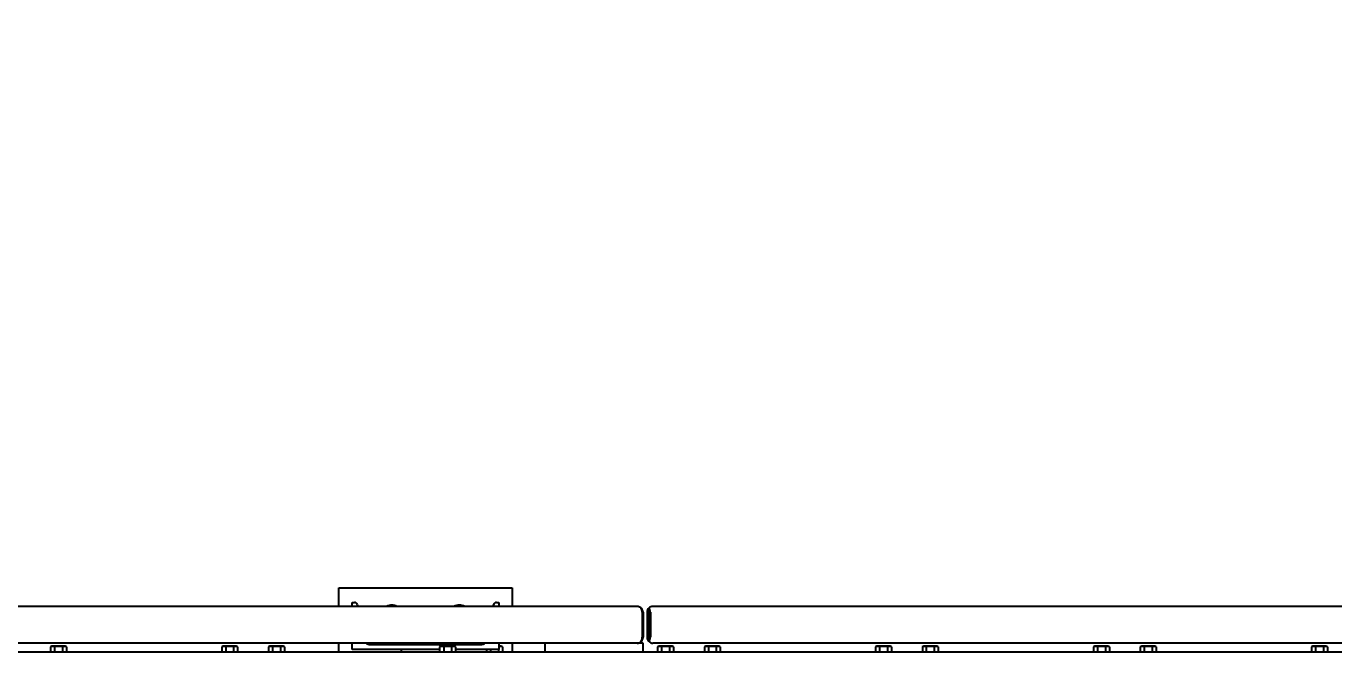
# Model space of a CAD drawing. Header units: millimetres. Extents: x 0 to 55611, y 0 to 32827.
# Drawn here: x 11529 to 12888, y 24422 to 25077 of the extents above; entities that cross this region are included whole.
import ezdxf

# ---------------------------------------------------------------- set-up
doc = ezdxf.new("R2010")
doc.units = ezdxf.units.MM
doc.header["$LTSCALE"] = 10
doc.header["$PDSIZE"] = -1
doc.linetypes.add('SLD-Continua', pattern=[0])
doc.layers.add('STRUC', color=5, linetype='SLD-Continua')
doc.styles.add('1', font='romans.shx', dxfattribs={"height": 125})
doc.dimstyles.new('50', dxfattribs={"dimscale": 0, "dimtxt": 125, "dimasz": 125, "dimexe": 125, "dimexo": 125, "dimgap": 50, "dimtad": 1, "dimdec": 0, "dimlfac": 49.861111, "dimzin": 1, "dimtxsty": '1', "dimcen": 2.5, "dimclrd": 1, "dimclre": 1, "dimadec": 0, "dimazin": 0, "dimtfac": 1, "dimtdec": 0, "dimtmove": 0, "dimatfit": 3, "dimfxl": 1, "dimtzin": 1, "dimarcsym": 0})

# ---------------------------------------------------------------- blocks, each defined once
blk = doc.blocks.new('*D102')
at = {"color": 1, "lineweight": -2, "transparency": 16777216}
for p, q in [((2852.1, 28134.6), (2852.1, 29698.3)), ((14281.6, 24592.9), (14281.6, 29698.3)), ((2977.1, 29573.3), (14156.6, 29573.3))]:
    blk.add_line(p, q, dxfattribs=at)
at = {"color": 1, "transparency": 16777216}
for points in [[(2977.1, 29594.1), (2977.1, 29552.5), (2852.1, 29573.3)], [(14156.6, 29594.1), (14156.6, 29552.5), (14281.6, 29573.3)]]:
    blk.add_solid(points, dxfattribs=at)
at = {"layer": 'Defpoints', "color": 0, "transparency": 16777216}
for p in [(14281.6, 29573.3), (2852.1, 28009.6), (14281.6, 24467.9)]:
    blk.add_point(p, dxfattribs=at)
at = {"color": 0, "transparency": 16777216, "insert": (8566.3, 29748.3), "char_height": 125, "attachment_point": 2, "style": '1'}
blk.add_mtext('11430', dxfattribs=at)
blk = doc.blocks.new('*D106')
at = {"color": 1, "lineweight": -2, "transparency": 16777216}
for p, q in [((11967.8, 25831.1), (15385, 25831.1)), ((15260, 25706.1), (15260, 24160.9)), ((14580.5, 24035.9), (15385, 24035.9))]:
    blk.add_line(p, q, dxfattribs=at)
at = {"color": 1, "transparency": 16777216}
for points in [[(15239.2, 25706.1), (15280.8, 25706.1), (15260, 25831.1)], [(15239.2, 24160.9), (15280.8, 24160.9), (15260, 24035.9)]]:
    blk.add_solid(points, dxfattribs=at)
at = {"layer": 'Defpoints', "color": 0, "transparency": 16777216}
for p in [(11842.8, 25831.1), (14455.5, 24035.9), (15260, 24035.9)]:
    blk.add_point(p, dxfattribs=at)
at = {"color": 0, "transparency": 16777216, "insert": (15085, 24933.5), "char_height": 125, "attachment_point": 2, "rotation": 90, "style": '1'}
blk.add_mtext('1795', dxfattribs=at)

msp = doc.modelspace()

# ---------------------------------------------------------------- linework, layer by layer
at = {"layer": 'STRUC', "linetype": 'SLD-Continua', "lineweight": 25}
for p, q in [((11854.4, 24474), (11854.4, 24493.4)), ((11854.4, 24493.4), (12034.4, 24493.4)), ((12034.4, 24493.4), (12034.4, 24474)), ((12164.2, 24474), (9831.6, 24474)), ((11868.2, 24474), (11868.2, 24478.1)), ((11868.2, 24478.1), (11870.7, 24478.1)), ((11873.7, 24475.6), (11873.9, 24474)), ((12014.8, 24474), (12015.1, 24475.6)), ((12018.1, 24478.1), (12020.6, 24478.1)), ((12020.6, 24478.1), (12020.6, 24474)), ((12169.4, 24467.9), (12169.4, 24442)), ((12170.3, 24467.9), (12170.3, 24442)), ((12174.5, 24467.9), (12174.5, 24442)), ((12176.5, 24472.5), (12176.5, 24437.4)), ((12177.9, 24467.9), (12177.9, 24442)), ((14275.5, 24474), (12180.6, 24474)), ((12164.2, 24435.9), (9831.6, 24435.9)), ((12146.5, 24426.4), (11264.7, 24426.4)), ((11556.3, 24432.7), (11554.8, 24431.9)), ((11554.8, 24431.9), (11554.8, 24426.4)), ((11569.9, 24432.7), (11556.3, 24432.7)), ((11559, 24431.9), (11559, 24426.4)), ((11567.2, 24431.9), (11567.2, 24426.4)), ((11571.3, 24431.9), (11569.9, 24432.7)), ((11571.3, 24431.9), (11571.3, 24426.4)), ((11734.1, 24432.7), (11732.6, 24431.9)), ((11732.6, 24431.9), (11732.6, 24426.4)), ((11747.7, 24432.7), (11734.1, 24432.7)), ((11736.8, 24431.9), (11736.8, 24426.4)), ((11745, 24431.9), (11745, 24426.4)), ((11749.1, 24431.9), (11747.7, 24432.7)), ((11749.1, 24431.9), (11749.1, 24426.4)), ((11782.7, 24432.7), (11781.2, 24431.9)), ((11781.2, 24431.9), (11781.2, 24426.4)), ((11796.3, 24432.7), (11782.7, 24432.7)), ((11785.4, 24431.9), (11785.4, 24426.4)), ((11793.6, 24431.9), (11793.6, 24426.4)), ((11797.7, 24431.9), (11796.3, 24432.7)), ((11797.7, 24431.9), (11797.7, 24426.4)), ((11854.4, 24426.4), (11854.4, 24435.9)), ((11868.2, 24429.4), (11868.2, 24435.9)), ((11959, 24429.4), (11868.2, 24429.4)), ((11887, 24434.4), (12001.8, 24434.4)), ((11919, 24429.4), (11919, 24426.4)), ((11960.5, 24432.7), (11959, 24431.9)), ((11959, 24431.9), (11959, 24426.4)), ((11974.1, 24432.7), (11960.5, 24432.7)), ((11963.2, 24431.9), (11963.2, 24426.4)), ((11971.4, 24431.9), (11971.4, 24426.4)), ((11975.5, 24431.9), (11974.1, 24432.7)), ((11975.5, 24431.9), (11975.5, 24426.4)), ((12020.6, 24429.4), (11975.5, 24429.4)), ((12007.7, 24429.4), (12007.7, 24426.4)), ((12011.8, 24429.4), (12011.8, 24426.4)), ((12020, 24429.4), (12020, 24426.4)), ((12020.6, 24435.9), (12020.6, 24429.4)), ((12022.7, 24432.7), (12020.6, 24432.7)), ((12024.2, 24431.9), (12022.7, 24432.7)), ((12024.2, 24431.9), (12024.2, 24426.4)), ((12034.4, 24435.9), (12034.4, 24426.4)), ((12068.7, 24426.4), (12068.7, 24435.9)), ((12170.3, 24426.4), (12146.5, 24426.4)), ((12170.3, 24435.9), (12164.2, 24435.9)), ((12170.3, 24426.4), (12170.3, 24435.9)), ((13052.1, 24426.4), (12170.3, 24426.4)), ((14275.5, 24435.9), (12180.6, 24435.9)), ((12186.9, 24432.7), (12185.5, 24431.9)), ((12185.5, 24431.9), (12185.5, 24426.4)), ((12200.5, 24432.7), (12186.9, 24432.7)), ((12189.6, 24431.9), (12189.6, 24426.4)), ((12197.8, 24431.9), (12197.8, 24426.4)), ((12202, 24431.9), (12200.5, 24432.7)), ((12202, 24431.9), (12202, 24426.4)), ((12235.5, 24432.7), (12234.1, 24431.9)), ((12234.1, 24431.9), (12234.1, 24426.4)), ((12249.1, 24432.7), (12235.5, 24432.7)), ((12238.2, 24431.9), (12238.2, 24426.4)), ((12246.4, 24431.9), (12246.4, 24426.4)), ((12250.6, 24431.9), (12249.1, 24432.7)), ((12250.6, 24431.9), (12250.6, 24426.4)), ((12413.3, 24432.7), (12411.9, 24431.9)), ((12411.9, 24431.9), (12411.9, 24426.4)), ((12426.9, 24432.7), (12413.3, 24432.7)), ((12416, 24431.9), (12416, 24426.4)), ((12424.2, 24431.9), (12424.2, 24426.4)), ((12428.4, 24431.9), (12426.9, 24432.7)), ((12428.4, 24431.9), (12428.4, 24426.4)), ((12462, 24432.7), (12460.5, 24431.9)), ((12460.5, 24431.9), (12460.5, 24426.4)), ((12475.5, 24432.7), (12462, 24432.7)), ((12464.6, 24431.9), (12464.6, 24426.4)), ((12472.9, 24431.9), (12472.9, 24426.4)), ((12477, 24431.9), (12475.5, 24432.7)), ((12477, 24431.9), (12477, 24426.4)), ((12639.8, 24432.7), (12638.3, 24431.9)), ((12638.3, 24431.9), (12638.3, 24426.4)), ((12653.3, 24432.7), (12639.8, 24432.7)), ((12642.4, 24431.9), (12642.4, 24426.4)), ((12650.7, 24431.9), (12650.7, 24426.4)), ((12654.8, 24431.9), (12653.3, 24432.7)), ((12654.8, 24431.9), (12654.8, 24426.4)), ((12688.4, 24432.7), (12686.9, 24431.9)), ((12686.9, 24431.9), (12686.9, 24426.4)), ((12701.9, 24432.7), (12688.4, 24432.7)), ((12691, 24431.9), (12691, 24426.4)), ((12699.3, 24431.9), (12699.3, 24426.4)), ((12703.4, 24431.9), (12701.9, 24432.7)), ((12703.4, 24431.9), (12703.4, 24426.4)), ((12866.2, 24432.7), (12864.7, 24431.9)), ((12864.7, 24431.9), (12864.7, 24426.4)), ((12879.7, 24432.7), (12866.2, 24432.7)), ((12868.8, 24431.9), (12868.8, 24426.4)), ((12877.1, 24431.9), (12877.1, 24426.4)), ((12881.2, 24431.9), (12879.7, 24432.7)), ((12881.2, 24431.9), (12881.2, 24426.4))]:
    msp.add_line(p, q, dxfattribs=at)
for centre, radius, start, end in [((11870.7, 24475.1), 3.05, 9.463, 90), ((11909.4, 24464.4), 11.1, 59.4507, 120.5493), ((11979.4, 24464.4), 11.1, 59.4507, 120.5493), ((12018.1, 24475.1), 3.05, 90, 170.537), ((12164.2, 24467.9), 6.1, 56.483, 90), ((12164.2, 24467.9), 6.1, 0, 56.483), ((12162.1, 24468.2), 7.32, 357.8138, 41.0099), ((12180.6, 24467.9), 6.1, 131.2895, 180), ((12180.6, 24467.9), 6.1, 90, 131.2895), ((12170.1, 24468.1), 7.76, 358.6208, 34.4603), ((12164.2, 24442), 6.1, 303.517, 0), ((12162.1, 24441.7), 7.32, 318.9901, 2.1862), ((12180.6, 24442), 6.1, 180, 228.7105), ((12170.1, 24441.8), 7.76, 325.5397, 1.3792), ((11556.9, 24428.8), 3.71, 56.2132, 123.7868), ((11563.1, 24418.6), 13.9, 72.785, 107.215), ((11569.3, 24428.8), 3.71, 56.2132, 123.7868), ((11734.7, 24428.8), 3.71, 56.2132, 123.7868), ((11740.9, 24418.6), 13.9, 72.785, 107.215), ((11747.1, 24428.8), 3.71, 56.2132, 123.7868), ((11783.3, 24428.8), 3.71, 56.2132, 123.7868), ((11789.5, 24418.6), 13.9, 72.785, 107.215), ((11795.7, 24428.8), 3.71, 56.2132, 123.7868), ((11887, 24442.1), 7.62, 233.8123, 270), ((11961.1, 24428.8), 3.71, 56.2132, 123.7868), ((11967.3, 24418.6), 13.9, 72.785, 107.215), ((11973.5, 24428.8), 3.71, 56.2132, 123.7868), ((12001.8, 24442.1), 7.62, 270, 306.1877), ((12022.2, 24429.2), 3.31, 54.4, 119.6805), ((12164.2, 24442), 6.1, 270, 303.517), ((12180.6, 24442), 6.1, 228.7105, 270), ((12187.5, 24428.8), 3.71, 56.2132, 123.7868), ((12193.7, 24418.6), 13.9, 72.785, 107.215), ((12199.9, 24428.8), 3.71, 56.2132, 123.7868), ((12236.1, 24428.8), 3.71, 56.2132, 123.7868), ((12242.3, 24418.6), 13.9, 72.785, 107.215), ((12248.5, 24428.8), 3.71, 56.2132, 123.7868), ((12413.9, 24428.8), 3.71, 56.2132, 123.7868), ((12420.1, 24418.6), 13.9, 72.785, 107.215), ((12426.3, 24428.8), 3.71, 56.2132, 123.7868), ((12462.5, 24428.8), 3.71, 56.2132, 123.7868), ((12468.7, 24418.6), 13.9, 72.785, 107.215), ((12474.9, 24428.8), 3.71, 56.2132, 123.7868), ((12640.3, 24428.8), 3.71, 56.2132, 123.7868), ((12646.5, 24418.6), 13.9, 72.785, 107.215), ((12652.7, 24428.8), 3.71, 56.2132, 123.7868), ((12689, 24428.8), 3.71, 56.2132, 123.7868), ((12695.1, 24418.6), 13.9, 72.785, 107.215), ((12701.3, 24428.8), 3.71, 56.2132, 123.7868), ((12866.8, 24428.8), 3.71, 56.2132, 123.7868), ((12872.9, 24418.6), 13.9, 72.785, 107.215), ((12879.1, 24428.8), 3.71, 56.2132, 123.7868)]:
    msp.add_arc(centre, radius, start, end, dxfattribs=at)

# ---------------------------------------------------------------- dimensions: what is measured, and where the dimension line sits
dim = msp.add_linear_dim(base=(14281.6064, 29573.3039), p1=(2852.0783, 28009.5829), p2=(14281.6064, 24467.9129), dimstyle='50', override={"dimscale": 1, "dimlfac": 1})
dim.commit()
dim.dimension.update_dxf_attribs({"geometry": '*D102', "text_midpoint": (8566.3181, 29573.3039), "dimtype": 160})
dim = msp.add_linear_dim(base=(15260, 24035.9), p1=(11842.8, 25831.1), p2=(14455.5, 24035.9), angle=90, dimstyle='50', override={"dimscale": 1, "dimlfac": 1})
dim.commit()
dim.dimension.update_dxf_attribs({"geometry": '*D106', "text_midpoint": (15260, 24933.5), "dimtype": 160})

doc.saveas('drawing.dxf')
